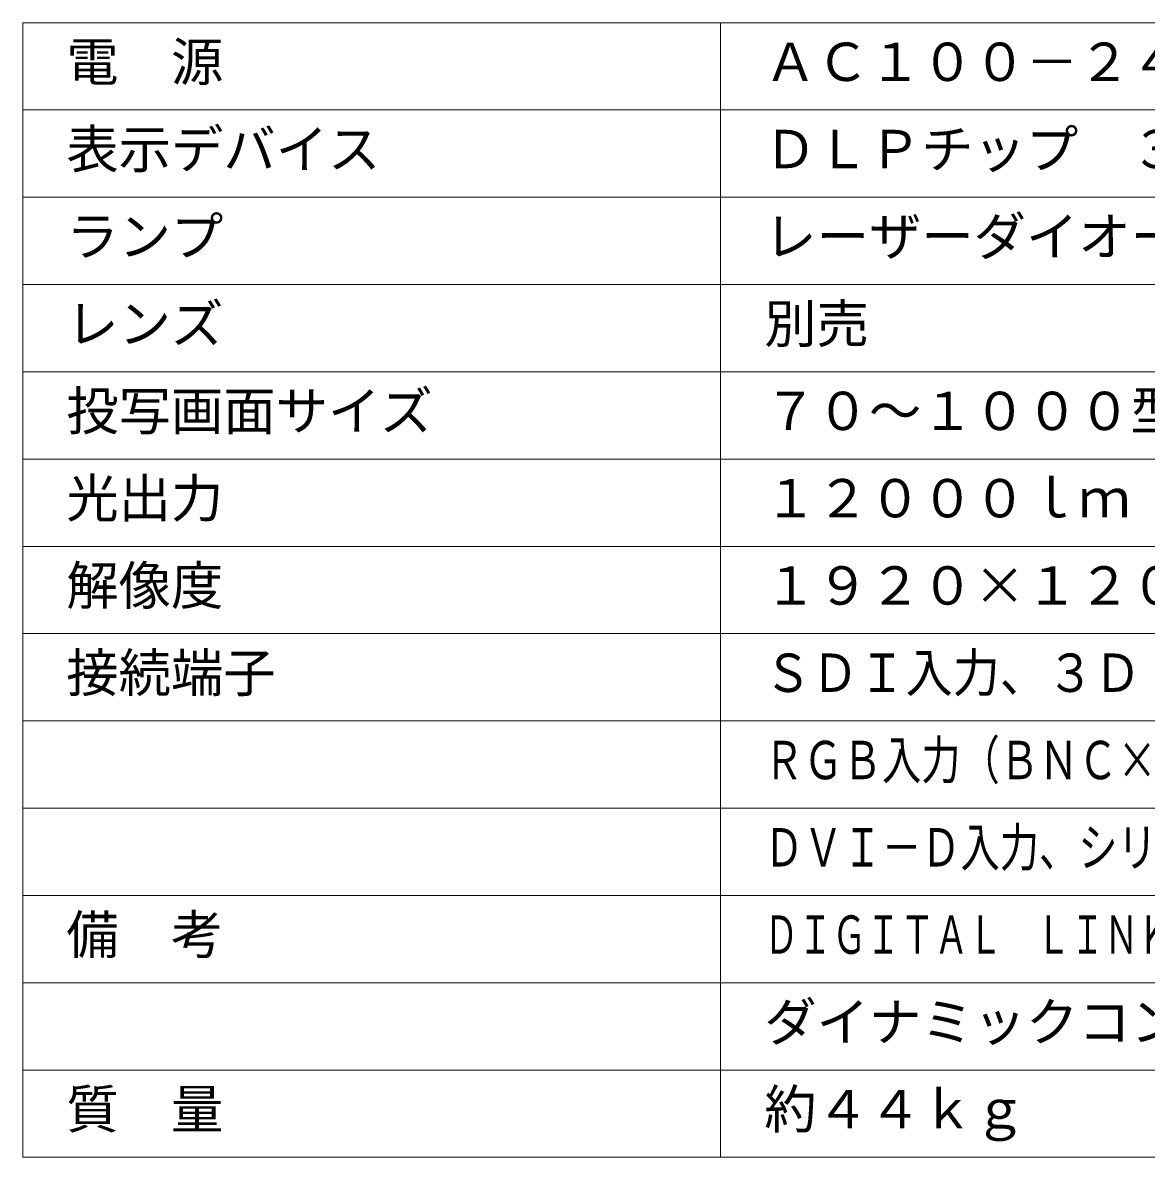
# Model space of a CAD drawing. Units: millimetres, scale not verified. Extents: x -62 to 63, y -57 to 57.
# Drawn here: x -62.5 to 1.9, y -56.5 to 8.5 of the extents above; entities that cross this region are included whole.
import ezdxf
from ezdxf.enums import TextEntityAlignment as Align

# ---------------------------------------------------------------- set-up
doc = ezdxf.new("R2010")
doc.units = ezdxf.units.MM
doc.header["$LTSCALE"] = 0.125
doc.layers.add('0-1_MOJI1', color=7, linetype='Continuous')
doc.layers.add('0-2_WAKU', color=1, linetype='Continuous', lineweight=18)
doc.styles.add('ＭＳ ゴシック', font='')
doc.styles.get('ＭＳ ゴシック').set_extended_font_data('MS Gothic')

msp = doc.modelspace()

# ---------------------------------------------------------------- linework, layer by layer
at = {"layer": '0-2_WAKU', "color": 4}
for p, q in [((-62.4907, -56.5054), (-62.4907, 8.4946)), ((-62.4907, 8.4946), (62.5093, 8.4946)), ((-22.4907, -56.5054), (-22.4907, 8.4946)), ((-62.4907, -56.5054), (62.5093, -56.5054))]:
    msp.add_line(p, q, dxfattribs=at)
at = {"layer": '0-2_WAKU'}
for p, q in [((62.5093, 3.4946), (-62.4907, 3.4946)), ((62.5093, -1.5054), (-62.4907, -1.5054)), ((62.5093, -6.5054), (-62.4907, -6.5054)), ((-62.4907, -11.5054), (62.5093, -11.5054)), ((-62.4907, -16.5054), (62.5093, -16.5054)), ((-62.4907, -21.5054), (62.5093, -21.5054)), ((-62.4907, -26.5054), (62.5093, -26.5054)), ((-62.4907, -31.5054), (62.5093, -31.5054)), ((-62.4907, -36.5054), (62.5093, -36.5054)), ((-62.4907, -41.5054), (62.5093, -41.5054)), ((-62.4907, -46.5054), (62.5093, -46.5054)), ((-62.4907, -51.5054), (62.5093, -51.5054))]:
    msp.add_line(p, q, dxfattribs=at)

# ---------------------------------------------------------------- texts
at = {"layer": '0-1_MOJI1', "style": 'ＭＳ ゴシック'}
for s, p in [('電\u3000源', (-59.9907, 4.4946)), ('ＡＣ１００－２４０Ｖ\u3000５０Ｈｚ／６０Ｈｚ', (-19.9907, 4.4946)), ('表示デバイス', (-59.9907, -0.5054)), ('ＤＬＰチップ\u3000３枚\u3000ＤＬＰ方式', (-19.9907, -0.5054)), ('ランプ', (-59.9907, -5.5054)), ('レーザーダイオード（クラス１）', (-19.9907, -5.5054)), ('レンズ', (-59.9907, -10.5054)), ('別売', (-19.9907, -10.5054)), ('投写画面サイズ', (-59.9907, -15.5054)), ('７０～１０００型（アスペクト比\u3000１６：１０時）', (-19.9907, -15.5054)), ('光出力', (-59.9907, -20.5054)), ('１２０００ｌｍ', (-19.9907, -20.5054)), ('解像度', (-59.9907, -25.5054)), ('１９２０×１２００ドット', (-19.9907, -25.5054)), ('接続端子', (-59.9907, -30.5054)), ('備\u3000考', (-59.9907, -45.5054)), ('ダイナミックコントラスト、フレキシブル設置', (-19.9907, -50.5054)), ('質\u3000量', (-59.9907, -55.5054)), ('約４４ｋｇ', (-19.9907, -55.5054))]:
    msp.add_text(s, height=2.199, dxfattribs=at).set_placement(p, align=Align.BOTTOM_LEFT)
for s, width, p in [('ＳＤＩ入力、３Ｄ\u3000ＳＹＮＣ入力／出力、ＨＤＭＩ入力、', 0.9, (-19.9907, -30.5054)), ('ＲＧＢ入力（ＢＮＣ×５／Ｄ－Ｓｕｂ１５Ｐ・メス）、ビデオ入力、', 0.75, (-19.9907, -35.5054)), ('ＤＶＩ－Ｄ入力、シリアル入力／出力、リモート入力／出力、ＬＡＮ', 0.75, (-19.9907, -40.5054)), ('ＤＩＧＩＴＡＬ\u3000ＬＩＮＫ（ＬＡＮと共用）、リアルモーションプロセッサー、', 0.65, (-19.9907, -45.5054))]:
    msp.add_text(s, height=2.199, dxfattribs=dict(at, width=width)).set_placement(p, align=Align.BOTTOM_LEFT)

doc.saveas('drawing.dxf')
